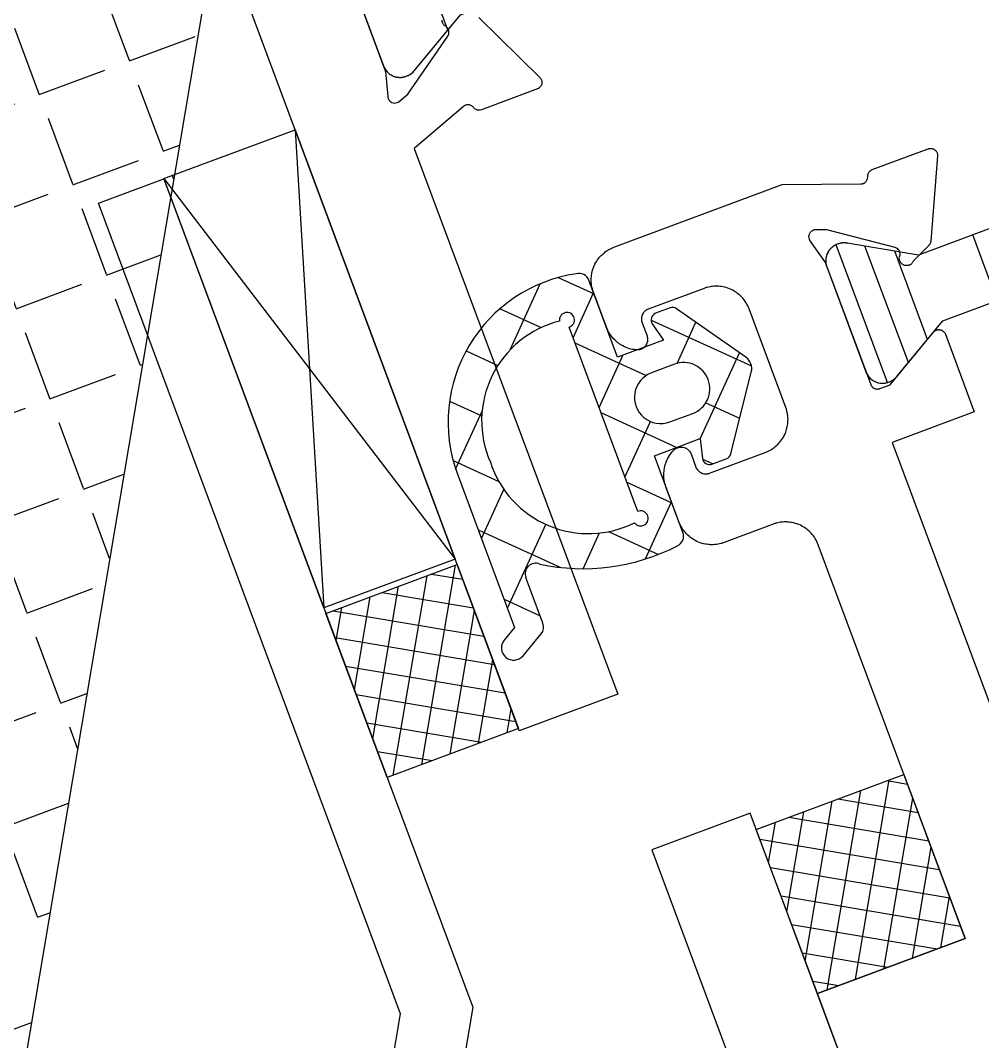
# Model space of a CAD drawing. Extents: x 12199666 to 24617114, y 1197707 to 2548648.
# Drawn here: x 12300353.9 to 12300381.38, y 1249560.15 to 1249589.31 of the extents above; entities that cross this region are included whole.
import ezdxf

# ---------------------------------------------------------------- set-up
doc = ezdxf.new("R2010")
doc.units = 0
doc.header["$LTSCALE"] = 10
doc.header["$MEASUREMENT"] = 0
doc.layers.add('TX-PLAN-T1-F11$0$_EDO-ALUMINIUM-SECTION', color=90, linetype='Continuous', lineweight=30)
doc.layers.add('TX-PLAN-T1-F11$0$bangong', color=5, linetype='Continuous', true_color=0x0000ff)
for name, color, linetype in [('TX-PLAN-T1-F11$0$F-Alum', 4, 'Continuous'), ('TX-PLAN-T1-F11$0$F-Misc', 1, 'Continuous'), ('TX-PLAN-T1-F11$0$F-seslants', 8, 'Continuous'), ('TX-PLAN-T1-F11$0$F-seslants @ 1', 8, 'Continuous'), ('TX-PLAN-T1-F11$0$F_MISC', 8, 'Continuous'), ('TX-PLAN-T1-F11$0$Hatch', 8, 'Continuous'), ('TX-PLAN-T1-F11$0$Hatch @ 1', 8, 'Continuous')]:
    doc.layers.add(name, color=color, linetype=linetype)
pattern_1 = [(90, (-9.9, 423.83), (-6, 4e-16), []), (90, (-9.15, 423.83), (-6, 4e-16), []), (90, (-8.4, 423.83), (-6, 4e-16), []), (90, (-6.15, 423.83), (-6, 4e-16), [])]

# ---------------------------------------------------------------- blocks, each defined once
blk = doc.blocks.new('*U179')
at = {"layer": 'TX-PLAN-T1-F11$0$F-Misc'}
blk.add_lwpolyline([(0, -13.083), (0, 0), (-4, 0), (-4, -13.083)], close=True, dxfattribs=at)
for points in [[(0, -13.083), (-4, 0)], [(-4, -13.083), (0, 0)]]:
    blk.add_lwpolyline(points, dxfattribs=at)
blk = doc.blocks.new('TX-PLAN-T1-F11$0$A$C32464EE7-flat-1')
at = {"layer": 'TX-PLAN-T1-F11$0$Hatch @ 1'}
h = blk.add_hatch(dxfattribs=at)
h.set_pattern_fill('ACET-2D-M_GASKET-PISA', color=256, angle=90, pattern_type=2)
h.set_pattern_definition([(135.0000004, (-33074.425, -50979.0001), (-1.060660165, -1.06066018), []), (225.0000004, (-33074.425, -50979.0001), (1.06066018, -1.060660165), [])])
edge = h.paths.add_edge_path(flags=16)
edge.add_ellipse((-5.814, -0.153), major_axis=(2.938, 0.132), ratio=1, start_angle=174.9074, end_angle=273.6117)
edge.add_ellipse((-5.289, -3.024), major_axis=(0.215, 0.01), ratio=1, start_angle=191.6692, end_angle=450.4612)
edge.add_line((-5.3, -2.809), (-5.3, 2.809))
edge.add_ellipse((-5.285, 3.023), major_axis=(0.214, 0.01), ratio=1, start_angle=263.4311, end_angle=525.93)
edge.add_ellipse((-5.822, 0.148), major_axis=(2.933, 0.132), ratio=1, start_angle=81.0389, end_angle=180.769)
edge = h.paths.add_edge_path()
edge.add_ellipse((-2.405, 2.117), major_axis=(0.2, 0.009), ratio=1, start_angle=32.0133, end_angle=87.4267)
edge.add_line((-2.405, 2.317), (-2.844, 2.317))
edge.add_ellipse((-2.844, 2.117), major_axis=(0.2, 0.009), ratio=1, start_angle=87.4267, end_angle=191.463)
edge.add_line((-3.038, 2.068), (-2.9, 1.517))
edge.add_line((-2.9, 1.517), (-4.3, 1.517))
edge.add_line((-4.3, 1.517), (-4.3, 3.867))
edge.add_ellipse((-4.6, 3.867), major_axis=(0.3, 0.013), ratio=1, start_angle=357.4267, end_angle=443.7439)
edge.add_ellipse((-5.469, -0.025), major_axis=(4.28, 0.192), ratio=1, start_angle=75.466, end_angle=176.8726)
edge.add_line((-9.752, 0.017), (-9.752, -4.683))
edge.add_line((-9.752, -4.683), (-10.158, -4.917))
edge.add_ellipse((-9.983, -5.221), major_axis=(0.35, 0.016), ratio=1, start_angle=117.4267, end_angle=297.4267)
edge.add_line((-9.808, -5.524), (-9.102, -5.116))
edge.add_ellipse((-9.252, -4.856), major_axis=(0.3, 0.013), ratio=1, start_angle=297.4267, end_angle=357.4267)
edge.add_line((-8.952, -4.856), (-8.952, -3.457))
edge.add_ellipse((-8.652, -3.457), major_axis=(0.3, 0.013), ratio=1, start_angle=44.4966, end_angle=177.4267, ccw=False)
edge.add_ellipse((-5.289, 1.683), major_axis=(5.841, 0.263), ratio=1, start_angle=234.7285, end_angle=274.3687)
edge.add_ellipse((-4.6, -3.822), major_axis=(0.3, 0.013), ratio=1, start_angle=270.7283, end_angle=357.4267)
edge.add_line((-4.3, -3.822), (-4.3, -1.483))
edge.add_line((-4.3, -1.483), (-2.9, -1.483))
edge.add_line((-2.9, -1.483), (-3.038, -2.035))
edge.add_ellipse((-2.844, -2.083), major_axis=(0.2, 0.009), ratio=1, start_angle=163.3905, end_angle=267.4267)
edge.add_line((-2.844, -2.283), (-2.405, -2.283))
edge.add_ellipse((-2.405, -2.083), major_axis=(0.2, 0.009), ratio=1, start_angle=267.4267, end_angle=322.8401)
edge.add_line((-2.24, -2.197), (-0.871, -0.21))
edge.add_ellipse((-1.2, 0.017), major_axis=(0.4, 0.018), ratio=1, start_angle=322.8401, end_angle=392.0133)
edge.add_line((-0.871, 0.244), (-2.24, 2.23))
edge = h.paths.add_edge_path(flags=16)
edge.add_line((-3.55, -0.733), (-2.85, -0.733))
edge.add_ellipse((-2.85, 0.017), major_axis=(0.749, 0.034), ratio=1, start_angle=267.4267, end_angle=447.4267)
edge.add_line((-2.85, 0.767), (-3.55, 0.767))
edge.add_ellipse((-3.55, 0.017), major_axis=(0.749, 0.034), ratio=1, start_angle=87.4267, end_angle=267.4267)
at = {"color": 8}
for p, q in [((-4.3, 1.517), (-4.3, 3.867)), ((-5.3, -2.809), (-5.3, 2.809)), ((-3.038, 2.068), (-2.9, 1.517)), ((-2.405, 2.317), (-2.844, 2.317)), ((-0.871, 0.244), (-2.24, 2.23)), ((-2.9, 1.517), (-4.3, 1.517)), ((-2.85, 0.767), (-3.55, 0.767)), ((-9.752, 0.017), (-9.752, -4.683)), ((-2.24, -2.197), (-0.871, -0.21)), ((-3.55, -0.733), (-2.85, -0.733)), ((-4.3, -3.822), (-4.3, -1.483)), ((-4.3, -1.483), (-2.9, -1.483)), ((-2.9, -1.483), (-3.038, -2.035)), ((-2.844, -2.283), (-2.405, -2.283)), ((-8.952, -4.856), (-8.952, -3.457)), ((-9.752, -4.683), (-10.158, -4.917)), ((-9.808, -5.524), (-9.102, -5.116))]:
    blk.add_line(p, q, dxfattribs=at)
for centre, major_axis, start_param, end_param in [((-5.469, -0.025), (4.28, 0.192), 1.31713, 3.087009), ((-4.6, 3.867), (0.3, 0.013), 6.238273, 7.744792), ((-5.285, 3.023), (0.214, 0.01), 4.59774, 9.17921), ((-5.822, 0.148), (2.933, 0.132), 1.414396, 3.155015), ((-2.844, 2.117), (0.2, 0.009), 1.525884, 3.341659), ((-2.405, 2.117), (0.2, 0.009), 0.558737, 1.525884), ((-3.55, 0.017), (0.749, 0.034), 1.525884, 4.667477), ((-2.85, 0.017), (0.749, 0.034), 4.667477, 7.809069), ((-1.2, 0.017), (0.4, 0.018), 5.634624, 6.841922), ((-5.814, -0.153), (2.938, 0.132), 3.05271, 4.775425), ((-2.844, -2.083), (0.2, 0.009), 2.851702, 4.667477), ((-2.405, -2.083), (0.2, 0.009), 4.667477, 5.634624), ((-5.289, -3.024), (0.215, 0.01), 3.345258, 7.862031), ((-8.652, -3.457), (0.3, 0.013), 0.776613, 3.09668), ((-5.289, 1.683), (5.841, 0.263), 4.096786, 4.788637), ((-4.6, -3.822), (0.3, 0.013), 4.725101, 6.238273), ((-9.983, -5.221), (0.35, 0.016), 2.049483, 5.191075), ((-9.252, -4.856), (0.3, 0.013), 5.191075, 6.238273)]:
    blk.add_ellipse(centre, major_axis=major_axis, ratio=1, start_param=start_param, end_param=end_param, dxfattribs=at)
blk = doc.blocks.new('TX-PLAN-T1-F11$0$A$C455C3A01-flat-4')
at = {"layer": 'TX-PLAN-T1-F11$0$Hatch @ 1'}
h = blk.add_hatch(dxfattribs=at)
h.set_pattern_fill('ACET-2D-M_SYNTHETIC-PISA', color=256, pattern_type=2)
h.set_pattern_definition(pattern_1)
edge = h.paths.add_edge_path()
edge.add_line((-4.834, 1), (-6.623, 2.033))
edge.add_ellipse((-6.873, 1.6), major_axis=(0, 0.5), ratio=1, start_angle=330.0243, end_angle=360.0243)
edge.add_line((-6.873, 2.1), (-6.9, 2.1))
edge.add_ellipse((-6.9, 1.6), major_axis=(0, 0.5), ratio=1, start_angle=0.0243, end_angle=90.0243)
edge.add_line((-7.4, 1.6), (-7.4, -1.6))
edge.add_ellipse((-6.9, -1.6), major_axis=(0, 0.5), ratio=1, start_angle=90.0243, end_angle=180.0243)
edge.add_line((-6.9, -2.1), (-6.873, -2.1))
edge.add_ellipse((-6.873, -1.6), major_axis=(0, 0.5), ratio=1, start_angle=180.0243, end_angle=210.0243)
edge.add_line((-6.623, -2.033), (-4.834, -1))
edge.add_line((-4.834, -1), (4.834, -1))
edge.add_line((4.834, -1), (6.623, -2.033))
edge.add_ellipse((6.873, -1.6), major_axis=(0, 0.5), ratio=1, start_angle=150.0243, end_angle=180.0243)
edge.add_line((6.873, -2.1), (6.9, -2.1))
edge.add_ellipse((6.9, -1.6), major_axis=(0, 0.5), ratio=1, start_angle=180.0243, end_angle=270.0243)
edge.add_line((7.4, -1.6), (7.4, 1.6))
edge.add_ellipse((6.9, 1.6), major_axis=(0, 0.5), ratio=1, start_angle=270.0243, end_angle=360.0243)
edge.add_line((6.9, 2.1), (6.873, 2.1))
edge.add_ellipse((6.873, 1.6), major_axis=(0, 0.5), ratio=1, start_angle=0.0243, end_angle=30.0243)
edge.add_line((6.623, 2.033), (4.834, 1))
edge.add_line((4.834, 1), (-4.834, 1))
at = {"color": 8, "flags": 128}
blk.add_lwpolyline([(-6.623, 2.033, 0.014883), (-6.649, 2.047, 0.036571), (-6.717, 2.075, 0.034751), (-6.784, 2.092, 0.021821), (-6.827, 2.098, 0.022806), (-6.873, 2.1, 0.000105), (-6.873, 2.1), (-6.9, 2.1, 0.022699), (-6.945, 2.098, 0.02182), (-6.989, 2.092, 0.034752), (-7.056, 2.075, 0.036572), (-7.123, 2.047, 0.043988), (-7.198, 2.001, 0.052186), (-7.275, 1.931, 0.082497), (-7.362, 1.792, 0.098699), (-7.4, 1.6, 0.000105), (-7.4, 1.6), (-7.4, -1.6, 0.09859), (-7.362, -1.792, 0.082496), (-7.275, -1.931, 0.052187), (-7.199, -2.001, 0.043988), (-7.124, -2.047, 0.036571), (-7.056, -2.075, 0.034751), (-6.989, -2.092, 0.021821), (-6.946, -2.098, 0.022804), (-6.9, -2.1, 0.000107), (-6.9, -2.1), (-6.873, -2.1, 0.0227), (-6.828, -2.098, 0.021818), (-6.785, -2.092, 0.034754), (-6.717, -2.075, 0.036571), (-6.65, -2.047, 0.015095), (-6.623, -2.033), (-4.834, -1), (4.834, -1), (6.623, -2.033, 0.014884), (6.649, -2.047, 0.036571), (6.717, -2.075, 0.034751), (6.784, -2.092, 0.021821), (6.827, -2.098, 0.022804), (6.873, -2.1, 0.000107), (6.873, -2.1), (6.9, -2.1, 0.0227), (6.945, -2.098, 0.021818), (6.989, -2.092, 0.034754), (7.056, -2.075, 0.036571), (7.123, -2.047, 0.043988), (7.198, -2.001, 0.052185), (7.275, -1.931, 0.082496), (7.362, -1.792, 0.098699), (7.4, -1.6, 0.000106), (7.4, -1.6), (7.4, 1.6, 0.098592), (7.362, 1.792, 0.082496), (7.275, 1.931, 0.052185), (7.199, 2.001, 0.043988), (7.124, 2.047, 0.036571), (7.056, 2.075, 0.034751), (6.989, 2.092, 0.021821), (6.946, 2.098, 0.022806), (6.9, 2.1, 0.000105), (6.9, 2.1), (6.873, 2.1, 0.022699), (6.828, 2.098, 0.02182), (6.785, 2.092, 0.034752), (6.717, 2.075, 0.036572), (6.65, 2.047, 0.015095), (6.623, 2.033), (4.834, 1), (-4.834, 1)], format="xyb", close=True, dxfattribs=at)
blk = doc.blocks.new('TX-PLAN-T1-F11$0$A$C455C3A01-flat-6')
at = {"layer": 'TX-PLAN-T1-F11$0$Hatch @ 1'}
h = blk.add_hatch(dxfattribs=at)
h.set_pattern_fill('ACET-2D-M_SYNTHETIC-PISA', color=256, pattern_type=2)
h.set_pattern_definition(pattern_1)
edge = h.paths.add_edge_path()
edge.add_line((4.834, -1), (6.623, -2.033))
edge.add_ellipse((6.873, -1.6), major_axis=(0, 0.5), ratio=1, start_angle=150.0243, end_angle=180.0243)
edge.add_line((6.873, -2.1), (6.9, -2.1))
edge.add_ellipse((6.9, -1.6), major_axis=(0, 0.5), ratio=1, start_angle=180.0243, end_angle=270.0243)
edge.add_line((7.4, -1.6), (7.4, 1.6))
edge.add_ellipse((6.9, 1.6), major_axis=(0, 0.5), ratio=1, start_angle=270.0243, end_angle=360.0243)
edge.add_line((6.9, 2.1), (6.873, 2.1))
edge.add_ellipse((6.873, 1.6), major_axis=(0, 0.5), ratio=1, start_angle=0.0243, end_angle=30.0243)
edge.add_line((6.623, 2.033), (4.834, 1))
edge.add_line((4.834, 1), (-4.834, 1))
edge.add_line((-4.834, 1), (-6.623, 2.033))
edge.add_ellipse((-6.873, 1.6), major_axis=(0, 0.5), ratio=1, start_angle=330.0243, end_angle=360.0243)
edge.add_line((-6.873, 2.1), (-6.9, 2.1))
edge.add_ellipse((-6.9, 1.6), major_axis=(0, 0.5), ratio=1, start_angle=0.0243, end_angle=90.0243)
edge.add_line((-7.4, 1.6), (-7.4, -1.6))
edge.add_ellipse((-6.9, -1.6), major_axis=(0, 0.5), ratio=1, start_angle=90.0243, end_angle=180.0243)
edge.add_line((-6.9, -2.1), (-6.873, -2.1))
edge.add_ellipse((-6.873, -1.6), major_axis=(0, 0.5), ratio=1, start_angle=180.0243, end_angle=210.0243)
edge.add_line((-6.623, -2.033), (-4.834, -1))
edge.add_line((-4.834, -1), (4.834, -1))
at = {"color": 8, "flags": 128}
blk.add_lwpolyline([(6.623, -2.033, 0.014884), (6.649, -2.047, 0.036571), (6.717, -2.075, 0.034751), (6.784, -2.092, 0.021821), (6.827, -2.098, 0.022804), (6.873, -2.1, 0.000107), (6.873, -2.1), (6.9, -2.1, 0.0227), (6.945, -2.098, 0.021818), (6.989, -2.092, 0.034754), (7.056, -2.075, 0.036571), (7.123, -2.047, 0.043988), (7.198, -2.001, 0.052185), (7.275, -1.931, 0.082496), (7.362, -1.792, 0.098699), (7.4, -1.6, 0.000106), (7.4, -1.6), (7.4, 1.6, 0.098592), (7.362, 1.792, 0.082496), (7.275, 1.931, 0.052185), (7.199, 2.001, 0.043988), (7.124, 2.047, 0.036571), (7.056, 2.075, 0.034751), (6.989, 2.092, 0.021821), (6.946, 2.098, 0.022806), (6.9, 2.1, 0.000105), (6.9, 2.1), (6.873, 2.1, 0.022699), (6.828, 2.098, 0.02182), (6.785, 2.092, 0.034752), (6.717, 2.075, 0.036572), (6.65, 2.047, 0.015095), (6.623, 2.033), (4.834, 1), (-4.834, 1), (-6.623, 2.033, 0.014883), (-6.649, 2.047, 0.036571), (-6.717, 2.075, 0.034751), (-6.784, 2.092, 0.021821), (-6.827, 2.098, 0.022806), (-6.873, 2.1, 0.000105), (-6.873, 2.1), (-6.9, 2.1, 0.022699), (-6.945, 2.098, 0.02182), (-6.989, 2.092, 0.034752), (-7.056, 2.075, 0.036572), (-7.123, 2.047, 0.043988), (-7.198, 2.001, 0.052186), (-7.275, 1.931, 0.082497), (-7.362, 1.792, 0.098699), (-7.4, 1.6, 0.000105), (-7.4, 1.6), (-7.4, -1.6, 0.09859), (-7.362, -1.792, 0.082496), (-7.275, -1.931, 0.052187), (-7.199, -2.001, 0.043988), (-7.124, -2.047, 0.036571), (-7.056, -2.075, 0.034751), (-6.989, -2.092, 0.021821), (-6.946, -2.098, 0.022804), (-6.9, -2.1, 0.000107), (-6.9, -2.1), (-6.873, -2.1, 0.0227), (-6.828, -2.098, 0.021818), (-6.785, -2.092, 0.034754), (-6.717, -2.075, 0.036571), (-6.65, -2.047, 0.015095), (-6.623, -2.033), (-4.834, -1), (4.834, -1)], format="xyb", close=True, dxfattribs=at)
blk = doc.blocks.new('TX-PLAN-T1-F11$0$A$C455C3A01-flat-8')
at = {"layer": 'TX-PLAN-T1-F11$0$Hatch @ 1'}
h = blk.add_hatch(dxfattribs=at)
h.set_pattern_fill('ACET-2D-M_SYNTHETIC-PISA', color=256, pattern_type=2)
h.set_pattern_definition(pattern_1)
edge = h.paths.add_edge_path()
edge.add_line((-4.834, 1), (-6.623, 2.033))
edge.add_ellipse((-6.873, 1.6), major_axis=(0.096, 0.491), ratio=1, start_angle=341.073, end_angle=371.073)
edge.add_line((-6.873, 2.1), (-6.9, 2.1))
edge.add_ellipse((-6.9, 1.6), major_axis=(0.096, 0.491), ratio=1, start_angle=11.073, end_angle=101.073)
edge.add_line((-7.4, 1.6), (-7.4, -1.6))
edge.add_ellipse((-6.9, -1.6), major_axis=(0.096, 0.491), ratio=1, start_angle=101.073, end_angle=191.073)
edge.add_line((-6.9, -2.1), (-6.873, -2.1))
edge.add_ellipse((-6.873, -1.6), major_axis=(0.096, 0.491), ratio=1, start_angle=191.073, end_angle=221.073)
edge.add_line((-6.623, -2.033), (-4.834, -1))
edge.add_line((-4.834, -1), (4.834, -1))
edge.add_line((4.834, -1), (6.623, -2.033))
edge.add_ellipse((6.873, -1.6), major_axis=(0.096, 0.491), ratio=1, start_angle=161.073, end_angle=191.073)
edge.add_line((6.873, -2.1), (6.9, -2.1))
edge.add_ellipse((6.9, -1.6), major_axis=(0.096, 0.491), ratio=1, start_angle=191.073, end_angle=281.073)
edge.add_line((7.4, -1.6), (7.4, 1.6))
edge.add_ellipse((6.9, 1.6), major_axis=(0.096, 0.491), ratio=1, start_angle=281.073, end_angle=371.073)
edge.add_line((6.9, 2.1), (6.873, 2.1))
edge.add_ellipse((6.873, 1.6), major_axis=(0.096, 0.491), ratio=1, start_angle=11.073, end_angle=41.073)
edge.add_line((6.623, 2.033), (4.834, 1))
edge.add_line((4.834, 1), (-4.834, 1))
at = {"color": 8, "flags": 128}
blk.add_lwpolyline([(-6.623, 2.033, 0.003228), (-6.629, 2.036, 0.034751), (-6.692, 2.066, 0.021821), (-6.733, 2.08, 0.022806), (-6.777, 2.091, 0.022804), (-6.822, 2.097, 0.021821), (-6.866, 2.1, 0.003696), (-6.873, 2.1), (-6.9, 2.1, 0.031051), (-6.962, 2.096, 0.036572), (-7.034, 2.082, 0.043988), (-7.116, 2.051, 0.052186), (-7.204, 1.997, 0.082497), (-7.316, 1.877, 0.098699), (-7.391, 1.696, 0.048352), (-7.4, 1.6), (-7.4, -1.6, 0.050105), (-7.39, -1.699, 0.082496), (-7.332, -1.853, 0.052187), (-7.27, -1.936, 0.043988), (-7.205, -1.996, 0.036571), (-7.144, -2.036, 0.034751), (-7.082, -2.066, 0.021821), (-7.04, -2.08, 0.022804), (-6.996, -2.091, 0.022806), (-6.951, -2.097, 0.021818), (-6.907, -2.1, 0.003698), (-6.9, -2.1), (-6.873, -2.1, 0.031052), (-6.811, -2.096, 0.036571), (-6.74, -2.082, 0.043988), (-6.657, -2.051, 0.019345), (-6.623, -2.033), (-4.834, -1), (4.834, -1), (6.623, -2.033, 0.003229), (6.629, -2.036, 0.034751), (6.692, -2.066, 0.021821), (6.733, -2.08, 0.022804), (6.777, -2.091, 0.022806), (6.822, -2.097, 0.021818), (6.866, -2.1, 0.003698), (6.873, -2.1), (6.9, -2.1, 0.031052), (6.962, -2.096, 0.036571), (7.034, -2.082, 0.043988), (7.116, -2.051, 0.052185), (7.204, -1.997, 0.082496), (7.316, -1.877, 0.098699), (7.391, -1.696, 0.048352), (7.4, -1.6), (7.4, 1.6, 0.050107), (7.39, 1.699, 0.082496), (7.332, 1.853, 0.052185), (7.27, 1.936, 0.043988), (7.205, 1.996, 0.036571), (7.144, 2.036, 0.034751), (7.082, 2.066, 0.021821), (7.04, 2.08, 0.022806), (6.996, 2.091, 0.022804), (6.951, 2.097, 0.021821), (6.907, 2.1, 0.003696), (6.9, 2.1), (6.873, 2.1, 0.031051), (6.811, 2.096, 0.036572), (6.74, 2.082, 0.043988), (6.657, 2.051, 0.019346), (6.623, 2.033), (4.834, 1), (-4.834, 1)], format="xyb", close=True, dxfattribs=at)
blk = doc.blocks.new('TX-PLAN-T1-F11$0$A$C455C3A01-flat-10')
at = {"layer": 'TX-PLAN-T1-F11$0$Hatch @ 1'}
h = blk.add_hatch(dxfattribs=at)
h.set_pattern_fill('ACET-2D-M_SYNTHETIC-PISA', color=256, pattern_type=2)
h.set_pattern_definition(pattern_1)
edge = h.paths.add_edge_path()
edge.add_line((4.834, -1), (6.623, -2.033))
edge.add_ellipse((6.873, -1.6), major_axis=(0.096, 0.491), ratio=1, start_angle=161.073, end_angle=191.073)
edge.add_line((6.873, -2.1), (6.9, -2.1))
edge.add_ellipse((6.9, -1.6), major_axis=(0.096, 0.491), ratio=1, start_angle=191.073, end_angle=281.073)
edge.add_line((7.4, -1.6), (7.4, 1.6))
edge.add_ellipse((6.9, 1.6), major_axis=(0.096, 0.491), ratio=1, start_angle=281.073, end_angle=371.073)
edge.add_line((6.9, 2.1), (6.873, 2.1))
edge.add_ellipse((6.873, 1.6), major_axis=(0.096, 0.491), ratio=1, start_angle=11.073, end_angle=41.073)
edge.add_line((6.623, 2.033), (4.834, 1))
edge.add_line((4.834, 1), (-4.834, 1))
edge.add_line((-4.834, 1), (-6.623, 2.033))
edge.add_ellipse((-6.873, 1.6), major_axis=(0.096, 0.491), ratio=1, start_angle=341.073, end_angle=371.073)
edge.add_line((-6.873, 2.1), (-6.9, 2.1))
edge.add_ellipse((-6.9, 1.6), major_axis=(0.096, 0.491), ratio=1, start_angle=11.073, end_angle=101.073)
edge.add_line((-7.4, 1.6), (-7.4, -1.6))
edge.add_ellipse((-6.9, -1.6), major_axis=(0.096, 0.491), ratio=1, start_angle=101.073, end_angle=191.073)
edge.add_line((-6.9, -2.1), (-6.873, -2.1))
edge.add_ellipse((-6.873, -1.6), major_axis=(0.096, 0.491), ratio=1, start_angle=191.073, end_angle=221.073)
edge.add_line((-6.623, -2.033), (-4.834, -1))
edge.add_line((-4.834, -1), (4.834, -1))
at = {"color": 8, "flags": 128}
blk.add_lwpolyline([(6.623, -2.033, 0.003229), (6.629, -2.036, 0.034751), (6.692, -2.066, 0.021821), (6.733, -2.08, 0.022804), (6.777, -2.091, 0.022806), (6.822, -2.097, 0.021818), (6.866, -2.1, 0.003698), (6.873, -2.1), (6.9, -2.1, 0.031052), (6.962, -2.096, 0.036571), (7.034, -2.082, 0.043988), (7.116, -2.051, 0.052185), (7.204, -1.997, 0.082496), (7.316, -1.877, 0.098699), (7.391, -1.696, 0.048352), (7.4, -1.6), (7.4, 1.6, 0.050107), (7.39, 1.699, 0.082496), (7.332, 1.853, 0.052185), (7.27, 1.936, 0.043988), (7.205, 1.996, 0.036571), (7.144, 2.036, 0.034751), (7.082, 2.066, 0.021821), (7.04, 2.08, 0.022806), (6.996, 2.091, 0.022804), (6.951, 2.097, 0.021821), (6.907, 2.1, 0.003696), (6.9, 2.1), (6.873, 2.1, 0.031051), (6.811, 2.096, 0.036572), (6.74, 2.082, 0.043988), (6.657, 2.051, 0.019346), (6.623, 2.033), (4.834, 1), (-4.834, 1), (-6.623, 2.033, 0.003228), (-6.629, 2.036, 0.034751), (-6.692, 2.066, 0.021821), (-6.733, 2.08, 0.022806), (-6.777, 2.091, 0.022804), (-6.822, 2.097, 0.021821), (-6.866, 2.1, 0.003696), (-6.873, 2.1), (-6.9, 2.1, 0.031051), (-6.962, 2.096, 0.036572), (-7.034, 2.082, 0.043988), (-7.116, 2.051, 0.052186), (-7.204, 1.997, 0.082497), (-7.316, 1.877, 0.098699), (-7.391, 1.696, 0.048352), (-7.4, 1.6), (-7.4, -1.6, 0.050105), (-7.39, -1.699, 0.082496), (-7.332, -1.853, 0.052187), (-7.27, -1.936, 0.043988), (-7.205, -1.996, 0.036571), (-7.144, -2.036, 0.034751), (-7.082, -2.066, 0.021821), (-7.04, -2.08, 0.022804), (-6.996, -2.091, 0.022806), (-6.951, -2.097, 0.021818), (-6.907, -2.1, 0.003698), (-6.9, -2.1), (-6.873, -2.1, 0.031052), (-6.811, -2.096, 0.036571), (-6.74, -2.082, 0.043988), (-6.657, -2.051, 0.019345), (-6.623, -2.033), (-4.834, -1), (4.834, -1)], format="xyb", close=True, dxfattribs=at)
blk = doc.blocks.new('TX-PLAN-T1-F11$0$A$C31F16DB5')
at = {"layer": 'TX-PLAN-T1-F11$0$F-seslants @ 1'}
h = blk.add_hatch(dxfattribs=at)
h.set_pattern_fill('ACET-2D-M_STRUC_SEALANT-PISA', color=256, angle=30.016, pattern_type=2)
h.set_pattern_definition([(4e-08, (-639.6097, 2739.6711), (-5e-10, 0.75), []), (90, (-639.6097, 2739.6711), (-0.75, -5e-10), [])])
h.paths.add_polyline_path([(-216.516, 320.251), (-220.412, 318), (-222.914, 322.329), (-219.017, 324.581)])
at = {"layer": 'TX-PLAN-T1-F11$0$F-Alum'}
for points in [[(-238.829, 345.163), (-236.978, 341.958, -0.01611), (-236.971, 341.947, -0.034754), (-236.961, 341.921, -0.014602), (-236.958, 341.91), (-236.771, 341.215, 0.014603), (-236.768, 341.203, 0.034752), (-236.757, 341.178, 0.036572), (-236.742, 341.152, 0.043988), (-236.72, 341.125, 0.052186), (-236.688, 341.099, 0.082497), (-236.628, 341.073, 0.098699), (-236.55, 341.068, 0.098696), (-236.476, 341.094, 0.082496), (-236.426, 341.137, 0.002043), (-236.425, 341.138), (-236.219, 341.383), (-235.37, 343.204, 0.028615), (-235.362, 343.225, 0.036571), (-235.355, 343.254, 0.034751), (-235.352, 343.281, 0.021821), (-235.352, 343.299, 0.022804), (-235.354, 343.317, 0.022806), (-235.357, 343.335, 0.021818), (-235.362, 343.352, 0.034754), (-235.372, 343.377, 0.036571), (-235.387, 343.403, 0.043988), (-235.41, 343.43, 0.052185), (-235.442, 343.456, 0.082496), (-235.502, 343.482, 0.008188), (-235.508, 343.484, -0.008875), (-235.514, 343.488, -0.052185), (-235.548, 343.515, -0.043988), (-235.571, 343.543, -0.036571), (-235.586, 343.569, -0.034751), (-235.597, 343.596, -0.021821), (-235.602, 343.613, -0.022804), (-235.606, 343.632, -0.022806)], [(-234.579, 343.879), (-232.58, 342.481, -0.044706), (-232.553, 342.458, -0.043988), (-232.531, 342.431, -0.036571), (-232.516, 342.406, -0.034754), (-232.505, 342.38, -0.021818), (-232.5, 342.363, -0.022806), (-232.497, 342.345, -0.022804), (-232.495, 342.327, -0.021821), (-232.495, 342.31, -0.034751), (-232.498, 342.282, -0.036571), (-232.505, 342.254, -0.043988), (-232.519, 342.222, -0.052187), (-232.543, 342.187, -0.082496), (-232.593, 342.145, -0.002913), (-232.595, 342.144), (-234.069, 341.292, -0.095755), (-234.141, 341.267, -0.098699), (-234.219, 341.271, -0.082497), (-234.279, 341.298, -0.029286), (-234.298, 341.312), (-234.311, 341.323, 0.029286), (-234.33, 341.337, 0.082496), (-234.39, 341.364, 0.098699), (-234.468, 341.368, 0.098699), (-234.542, 341.342, 0.082496), (-234.592, 341.3, 0.002042), (-234.593, 341.299), (-235.779, 339.884), (-227.457, 325.479), (-230.055, 323.978), (-246.112, 351.772)]]:
    blk.add_lwpolyline(points, format="xyb", dxfattribs=at)
at = {"layer": 'TX-PLAN-T1-F11$0$F-Alum', "flags": 128}
blk.add_lwpolyline([(-219.941, 337.175), (-218.757, 335.125), (-220.922, 333.874), (-216.419, 326.081)], dxfattribs=at)
blk.add_lwpolyline([(-219.412, 316.268), (-220.412, 318), (-216.516, 320.251), (-216.516, 320.251), (-216.516, 320.251), (-222.519, 330.642, 0.000106), (-222.519, 330.642, 0.098699), (-222.777, 330.936, 0.082496), (-223.067, 331.089, 0.052185), (-223.27, 331.135, 0.043988), (-223.445, 331.14, 0.036571), (-223.59, 331.12, 0.034754), (-223.724, 331.082, 0.021818), (-223.804, 331.049, 0.0227), (-223.885, 331.007), (-225.184, 330.257, -0.022699), (-225.264, 330.215, -0.02182), (-225.345, 330.182, -0.034752), (-225.479, 330.144, -0.036572), (-225.623, 330.125, -0.043988), (-225.799, 330.129, -0.052186), (-226.002, 330.175, -0.082497), (-226.291, 330.329, -0.098699), (-226.55, 330.622, -0.000105), (-226.55, 330.623), (-227.084, 331.547, -0.09859), (-227.209, 331.917, -0.082496), (-227.198, 332.244, -0.052187), (-227.136, 332.443, -0.043988), (-227.053, 332.598, -0.005289), (-227.041, 332.615, -0.031276), (-227.018, 332.645, -0.034751), (-226.988, 332.674, -0.021821), (-226.967, 332.69, -0.022804), (-226.944, 332.704, -0.022806), (-226.92, 332.717, -0.021818), (-226.896, 332.727, -0.034754), (-226.856, 332.738, -0.036571), (-226.812, 332.744, -0.043988), (-226.76, 332.743, -0.052185), (-226.699, 332.729, -0.082496), (-226.612, 332.683, -0.098699), (-226.534, 332.595, -0.000106), (-226.534, 332.595), (-226.334, 332.248, 0.000105), (-226.334, 332.248, 0.098699), (-226.257, 332.16, 0.082497), (-226.17, 332.114, 0.052186), (-226.109, 332.101, 0.043988), (-226.056, 332.099, 0.036572), (-226.013, 332.105, 0.034752), (-225.973, 332.116, 0.02182), (-225.949, 332.126, 0.022699), (-225.924, 332.139), (-224.452, 332.989, 0.000105), (-224.452, 332.989, 0.022806), (-224.375, 333.039, 0.021821), (-224.306, 333.092, 0.034751), (-224.207, 333.189, 0.036571), (-224.118, 333.305, 0.043988), (-224.034, 333.459, 0.052185), (-223.972, 333.658, 0.082496), (-223.961, 333.986, 0.098592), (-224.087, 334.355), (-225.587, 336.953, 0.000106), (-225.588, 336.953, 0.098699), (-225.846, 337.247, 0.082496), (-226.135, 337.401, 0.052185), (-226.338, 337.446, 0.043988), (-226.514, 337.451, 0.036571), (-226.659, 337.431, 0.034754), (-226.792, 337.394, 0.021818), (-226.873, 337.36, 0.0227), (-226.954, 337.319), (-228.426, 336.468, 0.000107), (-228.426, 336.468, 0.022804), (-228.449, 336.453, 0.021821), (-228.469, 336.437, 0.034751), (-228.499, 336.408, 0.036571), (-228.526, 336.374, 0.043988), (-228.551, 336.327, 0.052187), (-228.57, 336.268, 0.082496), (-228.573, 336.169, 0.09859), (-228.535, 336.058), (-228.335, 335.712, -0.098592), (-228.298, 335.601, -0.082496), (-228.301, 335.503, -0.052185), (-228.319, 335.443, -0.043988), (-228.345, 335.397, -0.036571), (-228.371, 335.362, -0.034751), (-228.401, 335.333, -0.021821), (-228.422, 335.317, -0.022806), (-228.445, 335.302, -0.022804), (-228.469, 335.29, -0.021821), (-228.493, 335.28, -0.034751), (-228.533, 335.268, -0.031488), (-228.571, 335.263, -0.005078), (-228.591, 335.262, -0.043988), (-228.767, 335.266, -0.052186), (-228.97, 335.312, -0.082497), (-229.259, 335.465, -0.098699), (-229.517, 335.759, -0.000105), (-229.517, 335.759), (-230.052, 336.684, -0.09859), (-230.177, 337.054, -0.082496), (-230.166, 337.381, -0.052187), (-230.104, 337.58, -0.043988), (-230.021, 337.734, -0.036571), (-229.931, 337.85, -0.034751), (-229.832, 337.947, -0.021821), (-229.763, 338.001, -0.022804), (-229.686, 338.05, -0.000107), (-229.686, 338.05), (-225.248, 340.614), (-223.037, 341.004, 0.008016), (-223.031, 341.005, 0.034751), (-223.004, 341.013, 0.021821), (-222.988, 341.02, 0.022804), (-222.972, 341.028, 0.022806), (-222.957, 341.038, 0.021821), (-222.943, 341.049, 0.034751), (-222.923, 341.068, 0.036571), (-222.905, 341.091, 0.043988), (-222.889, 341.122, 0.052185), (-222.876, 341.162, 0.082496), (-222.874, 341.227, 0.011008), (-222.875, 341.236), (-222.878, 341.253, -0.011006), (-222.88, 341.262, -0.082496), (-222.877, 341.328, -0.052187), (-222.865, 341.367, -0.043988), (-222.848, 341.398, -0.036571), (-222.831, 341.421, -0.034751), (-222.811, 341.441, -0.021821), (-222.797, 341.451, -0.022804), (-222.782, 341.461, -0.000107), (-222.781, 341.461), (-221.307, 342.313, -0.0227), (-221.291, 342.321, -0.021818), (-221.275, 342.328, -0.034754), (-221.248, 342.336, -0.036571), (-221.219, 342.34, -0.043988), (-221.184, 342.339, -0.052185), (-221.143, 342.33, -0.082496), (-221.086, 342.299, -0.098699), (-221.034, 342.24, -0.098699), (-221.009, 342.166, -0.010809), (-221.008, 342.157), (-220.795, 339.728, -0.071623), (-220.798, 339.671, -0.052185), (-220.81, 339.631, -0.043988), (-220.827, 339.6, -0.006934), (-220.83, 339.596), (-221.193, 339.077, -0.044365), (-221.204, 339.043, -0.043988), (-221.221, 339.011, -0.036571), (-221.24, 338.987, -0.034751), (-221.26, 338.966, -0.021821), (-221.275, 338.955, -0.022806), (-221.291, 338.945, -0.022804), (-221.307, 338.937, -0.021821), (-221.324, 338.93, -0.034751), (-221.352, 338.922, -0.036571), (-221.382, 338.918, -0.043988), (-221.418, 338.919, -0.052185), (-221.46, 338.928, -0.082499), (-221.52, 338.96, -0.098699), (-221.574, 339.021, -0.098696), (-221.6, 339.098, -0.082496), (-221.597, 339.165, -0.025022), (-221.592, 339.185, 0.025707), (-221.594, 339.206, 0.098699), (-221.619, 339.28, 0.098699), (-221.671, 339.339, 0.082496), (-221.729, 339.369, 0.052185), (-221.769, 339.379, 0.00705), (-221.775, 339.379), (-223.776, 339.554), (-224.092, 339.498, 0.008016), (-224.098, 339.497, 0.034754), (-224.125, 339.489, 0.021818), (-224.141, 339.483, 0.022806), (-224.157, 339.474, 0.022804), (-224.172, 339.464, 0.021821), (-224.186, 339.454, 0.034751), (-224.206, 339.434, 0.036571), (-224.224, 339.411, 0.043988), (-224.24, 339.38, 0.052187), (-224.253, 339.34, 0.082496), (-224.255, 339.275, 0.098696), (-224.23, 339.201, 0.065438), (-224.198, 339.16), (-223.689, 338.651, -0.065437), (-223.657, 338.609, -0.000106), (-223.657, 338.609), (-221.806, 335.405, 0.000105), (-221.806, 335.404, 0.098699), (-221.754, 335.346, 0.082497), (-221.696, 335.315, 0.052186), (-221.655, 335.306, 0.043988), (-221.62, 335.305, 0.036572), (-221.591, 335.309, 0.034752), (-221.565, 335.316, 0.02182), (-221.549, 335.323, 0.022699), (-221.532, 335.331), (-221.26, 335.489), (-220.288, 337.175, -0.014884), (-220.281, 337.185, -0.036571), (-220.263, 337.208, -0.034751), (-220.244, 337.227, -0.021821), (-220.23, 337.238, -0.022804), (-220.214, 337.248, -0.022806), (-220.198, 337.256, -0.021818), (-220.182, 337.263, -0.034754), (-220.155, 337.27, -0.036571), (-220.126, 337.274, -0.043988), (-220.091, 337.273, -0.052185), (-220.051, 337.264, -0.082496), (-219.993, 337.233, -0.098699), (-219.941, 337.175, -0.000121), (-219.941, 337.175)], format="xyb", dxfattribs=at)
at = {"layer": 'TX-PLAN-T1-F11$0$F-Alum'}
blk.add_lwpolyline([(4.086, -76.588), (6.683, -75.087), (-223.164, 322.762), (-225.761, 321.261)], close=True, dxfattribs=at)
at = {"layer": 'TX-PLAN-T1-F11$0$F-seslants'}
blk.add_lwpolyline([(-216.516, 320.251), (-220.412, 318), (-222.914, 322.329), (-219.017, 324.581)], close=True, dxfattribs=at)
at = {"layer": 'TX-PLAN-T1-F11$0$Hatch'}
blk.add_line((-230.055, 323.978), (-241.868, 344.426), dxfattribs=at)
at = {"layer": 'TX-PLAN-T1-F11$0$F_MISC', "rotation": 30.01599997489868}
for name, p in [('TX-PLAN-T1-F11$0$A$C455C3A01-flat-4', (-231.429, 347.146)), ('TX-PLAN-T1-F11$0$A$C455C3A01-flat-8', (-231.429, 347.146)), ('TX-PLAN-T1-F11$0$A$C455C3A01-flat-6', (-216.391, 340.825, 0)), ('TX-PLAN-T1-F11$0$A$C455C3A01-flat-10', (-216.391, 340.825, 0)), ('TX-PLAN-T1-F11$0$A$C32464EE7-flat-1', (-224.577, 335.804, 0))]:
    blk.add_blockref(name, p, dxfattribs=at)
blk = doc.blocks.new('*U192')
at = {"layer": 'TX-PLAN-T1-F11$0$F-seslants @ 1'}
h = blk.add_hatch(dxfattribs=at)
h.set_pattern_fill('ACET-2D-M_STRUC_SEALANT-PISA', color=256, angle=30.016, pattern_type=2)
h.set_pattern_definition([(4e-08, (-342.3435, 2495.8249), (-5e-10, 0.75), []), (90, (-342.3435, 2495.8249), (-0.75, -5e-10), [])])
h.paths.add_polyline_path([(80.317, 76.155), (76.854, 74.154), (74.353, 78.483), (77.816, 80.484)])
at = {"layer": 'TX-PLAN-T1-F11$0$Hatch'}
h = blk.add_hatch(dxfattribs=at)
h.set_pattern_fill('ANGLE', color=256, scale=10, angle=30.016)
h.set_pattern_definition([(30.016, (7246.2216, 83575.3152), (-1.37566501, 2.381185795), [2, -0.75]), (120.016, (7246.2216, 83575.3152), (-2.381185795, -1.37566501), [2, -0.75])])
h.paths.add_polyline_path([(60, 120.977), (68, 120.977), (68, 47.581), (48.194, 36.14), (16.622, 36.14), (16.622, 44.14), (46.049, 44.14), (60, 52.199)])
at = {"layer": 'TX-PLAN-T1-F11$0$F-Alum', "flags": 128}
blk.add_lwpolyline([(9.093, -11.858), (78.354, 28.156), (78.354, 67.559), (65.996, 88.951), (67.727, 89.951), (80.354, 68.095), (80.354, 27.002), (8.361, -14.59)], dxfattribs=at)
at = {"layer": 'TX-PLAN-T1-F11$0$F-seslants'}
blk.add_lwpolyline([(80.317, 76.155), (76.854, 74.154), (74.353, 78.483), (77.816, 80.484)], close=True, dxfattribs=at)
at = {"layer": 'TX-PLAN-T1-F11$0$Hatch'}
blk.add_line((80.354, 76.091), (68.541, 96.539), dxfattribs=at)
blk.add_lwpolyline([(60, 120.977), (68, 120.977), (68, 47.581), (48.194, 36.14), (16.622, 36.14), (16.622, 44.14), (46.049, 44.14), (60, 52.199), (60, 120.977)], dxfattribs=at)
blk.add_blockref('TX-PLAN-T1-F11$0$A$C31F16DB5', (310.409, -247.887))
at = {"layer": 'TX-PLAN-T1-F11$0$F_MISC', "xscale": -1, "rotation": 210.0159999543231}
blk.add_blockref('*U179', (77.733, 80.628), dxfattribs=at)
blk = doc.blocks.new('TX-PLAN-T1-F11$0$A$C21521A5F')
at = {"rotation": 90}
blk.add_blockref('*U192', (388.717, 3260.22, 0), dxfattribs=at)
blk = doc.blocks.new('TX-PLAN-T1-F11$0$标准层幕墙0118')
at = {"color": 3, "rotation": 270}
blk.add_blockref('TX-PLAN-T1-F11$0$A$C21521A5F', (4239.78, -661.283, 0), dxfattribs=at)
blk = doc.blocks.new('TX-PLAN-T1-F11')
at = {"layer": 'TX-PLAN-T1-F11$0$bangong'}
h = blk.add_hatch(dxfattribs=at)
h.set_pattern_fill('ANSI31', color=256, scale=100)
h.set_pattern_definition([(35.42362, (12267498.76, 1237188.21), (-92.0142, 129.36362), [])])
h.paths.add_polyline_path([(12311684.183, 1287370.211), (12310206.37, 1278610.928), (12302958.797, 1279833.691), (12302775.842, 1278749.277), (12300113.469, 1279198.456), (12299082.019, 1273084.855), (12299673.662, 1272985.036), (12298342.759, 1265096.52), (12297751.208, 1265196.323), (12297252.12, 1262238.129), (12297843.64, 1262138.332), (12297460.906, 1259869.794), (12299531.677, 1259520.426), (12299348.734, 1258436.087), (12307533.156, 1257055.26), (12306093.664, 1248523.112), (12305034.816, 1248138.599), (12304987.29, 1248120.884), (12304730.885, 1248810.155), (12304726.228, 1248813.755), (12304668.762, 1248792.336), (12303555.719, 1248388.142), (12303508.193, 1248370.428), (12303251.788, 1249059.699), (12303247.131, 1249063.299), (12303189.665, 1249041.879), (12302076.622, 1248637.686), (12302029.096, 1248619.971), (12301772.691, 1249309.242), (12301768.034, 1249312.842), (12301710.568, 1249291.423), (12300597.525, 1248887.229), (12300549.999, 1248869.515), (12300293.594, 1249558.786), (12300288.937, 1249562.386), (12300231.471, 1249540.966), (12299118.428, 1249136.773), (12299070.902, 1249119.058), (12298814.497, 1249808.329), (12298809.84, 1249811.929), (12298752.374, 1249790.51), (12297639.33, 1249386.316), (12297591.805, 1249368.602), (12297335.4, 1250057.873), (12297330.743, 1250061.473), (12297273.277, 1250040.053), (12296160.233, 1249635.86), (12296112.707, 1249618.145), (12295856.303, 1250307.416), (12295851.646, 1250311.016), (12295794.18, 1250289.597), (12294681.136, 1249885.403), (12294633.61, 1249867.689), (12294377.206, 1250556.96), (12294372.549, 1250560.56), (12294315.083, 1250539.14), (12293202.039, 1250134.947), (12293154.513, 1250117.232), (12292896.372, 1250811.171), (12292836.972, 1250784.745), (12291908.277, 1250382.531), (12291867.162, 1250364.24), (12291547.285, 1251083.258), (12291482.395, 1251070.586), (12290489.94, 1250886.97), (12290445.774, 1250878.345), (12290294.648, 1251652.246), (12290228.303, 1251656.874), (12289222.198, 1251737.08), (12289177.307, 1251740.211), (12289232.177, 1252526.818), (12289169.306, 1252548.504), (12288218.477, 1252887.037), (12288175.936, 1252901.71), (12288433.044, 1253647.134), (12288377.953, 1253684.391), (12287547.541, 1254258.06), (12287510.265, 1254283.269), (12287951.996, 1254936.442), (12287908.46, 1254986.718), (12287255.355, 1255756.22), (12287225.897, 1255790.239), (12287822.05, 1256306.465), (12287791.112, 1256365.586), (12287330.161, 1257267.992), (12287309.297, 1257307.862), (12288006.715, 1257672.828), (12287983.769, 1257734.39), (12287579.576, 1258847.433), (12287561.861, 1258894.959), (12288251.132, 1259151.364), (12288254.732, 1259156.021), (12288233.313, 1259213.487), (12287829.119, 1260326.53), (12287811.405, 1260374.056), (12288500.676, 1260630.461), (12288504.276, 1260635.118), (12288482.856, 1260692.584), (12288078.663, 1261805.627), (12288060.948, 1261853.153), (12288750.219, 1262109.558), (12288753.819, 1262114.215), (12288732.4, 1262171.681), (12288328.206, 1263284.725), (12288310.492, 1263332.25), (12288999.763, 1263588.655), (12289003.363, 1263593.312), (12288981.943, 1263650.778), (12288577.75, 1264763.822), (12288560.035, 1264811.348), (12289249.306, 1265067.752), (12289252.906, 1265072.409), (12289231.487, 1265129.875), (12288827.293, 1266242.919), (12288809.579, 1266290.445), (12289498.85, 1266546.849), (12289502.45, 1266551.506), (12289481.03, 1266608.972), (12289076.837, 1267722.016), (12289059.122, 1267769.542), (12289748.393, 1268025.946), (12289751.993, 1268030.603), (12289730.574, 1268088.069), (12289326.38, 1269201.113), (12289308.666, 1269248.639), (12289997.937, 1269505.043), (12290001.537, 1269509.7), (12289980.117, 1269567.166), (12289575.924, 1270680.21), (12289558.209, 1270727.736), (12290247.48, 1270984.14), (12290251.08, 1270988.797), (12290229.661, 1271046.263), (12289825.467, 1272159.307), (12289807.753, 1272206.833), (12290497.024, 1272463.237), (12290500.624, 1272467.894), (12290479.204, 1272525.36), (12290075.011, 1273638.404), (12290057.296, 1273685.93), (12290746.567, 1273942.334), (12290750.167, 1273946.991), (12290728.748, 1274004.458), (12290324.554, 1275117.501), (12290306.84, 1275165.027), (12290996.111, 1275421.431), (12290999.711, 1275426.089), (12290978.291, 1275483.555), (12290574.098, 1276596.598), (12290556.383, 1276644.124), (12291245.654, 1276900.528), (12291249.254, 1276905.186), (12291227.835, 1276962.652), (12290823.641, 1278075.695), (12290805.927, 1278123.221), (12291495.198, 1278379.625), (12291498.798, 1278384.283), (12291477.378, 1278441.749), (12291073.185, 1279554.792), (12291055.47, 1279602.318), (12291744.741, 1279858.722), (12291748.341, 1279863.38), (12291726.922, 1279920.846), (12291322.728, 1281033.889), (12291305.014, 1281081.415), (12291994.285, 1281337.819), (12291997.885, 1281342.477), (12291976.465, 1281399.943), (12291572.272, 1282512.986), (12291554.557, 1282560.512), (12292243.828, 1282816.916), (12292247.428, 1282821.574), (12292226.009, 1282879.04), (12291821.815, 1283992.083), (12291804.101, 1284039.609), (12292498.04, 1284297.75), (12292471.614, 1284357.151), (12292069.4, 1285285.845), (12292051.108, 1285326.96), (12292770.126, 1285646.837), (12292757.454, 1285711.728), (12292573.838, 1286704.182), (12292565.213, 1286748.348), (12293339.114, 1286899.474), (12293343.742, 1286965.819), (12293423.948, 1287971.925), (12293427.08, 1288016.815), (12294213.687, 1287961.945), (12294235.372, 1288024.817), (12294573.905, 1288975.646), (12294588.578, 1289018.186), (12295334.002, 1288761.078), (12295371.259, 1288816.169), (12295944.928, 1289646.582), (12295970.137, 1289683.858), (12296623.31, 1289242.126), (12296673.586, 1289285.662), (12297443.089, 1289938.768), (12297477.107, 1289968.225), (12297993.333, 1289372.072), (12298052.455, 1289403.011), (12298954.86, 1289863.961), (12298994.731, 1289884.826), (12299359.696, 1289187.407), (12299421.258, 1289210.353), (12300534.302, 1289614.547), (12300581.828, 1289632.261), (12300838.232, 1288942.99), (12300842.889, 1288939.39), (12300900.355, 1288960.81), (12302013.399, 1289365.003), (12302060.925, 1289382.718), (12302317.329, 1288693.447), (12302321.986, 1288689.847), (12302379.453, 1288711.266), (12303492.496, 1289115.46), (12303540.022, 1289133.174), (12303796.426, 1288443.903), (12303801.084, 1288440.303), (12303858.55, 1288461.723), (12304971.593, 1288865.916), (12305019.119, 1288883.631), (12305275.523, 1288194.36), (12305280.181, 1288190.76), (12305337.647, 1288212.179), (12306450.69, 1288616.373), (12306498.216, 1288634.087), (12306754.62, 1287944.816), (12306759.278, 1287941.216), (12306816.744, 1287962.636), (12307929.787, 1288366.829), (12307977.313, 1288384.544), (12308233.717, 1287695.273), (12308238.375, 1287691.673), (12308295.841, 1287713.092), (12309408.884, 1288117.286), (12309456.41, 1288135), (12309712.814, 1287445.729), (12309717.472, 1287442.129), (12309774.938, 1287463.549), (12310887.981, 1287867.742), (12310935.507, 1287885.457), (12311191.911, 1287196.186), (12311196.569, 1287192.586), (12311254.035, 1287214.005)])
at = {"layer": 'TX-PLAN-T1-F11$0$bangong', "const_width": 100}
blk.add_lwpolyline([(12304668.762, 1248792.336), (12303555.719, 1248388.142), (12303508.193, 1248370.428), (12303251.788, 1249059.699), (12303247.131, 1249063.299), (12303189.665, 1249041.879), (12302076.622, 1248637.686), (12302029.096, 1248619.971), (12301772.691, 1249309.242), (12301768.034, 1249312.842), (12301710.568, 1249291.423), (12300597.525, 1248887.229), (12300549.999, 1248869.515), (12300293.594, 1249558.786), (12300288.937, 1249562.386), (12300231.471, 1249540.966), (12299118.428, 1249136.773)], dxfattribs=at)
at = {"layer": 'TX-PLAN-T1-F11$0$_EDO-ALUMINIUM-SECTION', "rotation": 350.4236156863823}
blk.add_blockref('TX-PLAN-T1-F11$0$标准层幕墙0118', (12293055.45, 1251790.443), dxfattribs=at)

msp = doc.modelspace()

# ---------------------------------------------------------------- block references
msp.add_blockref('TX-PLAN-T1-F11', (0, 0))

doc.saveas('drawing.dxf')
